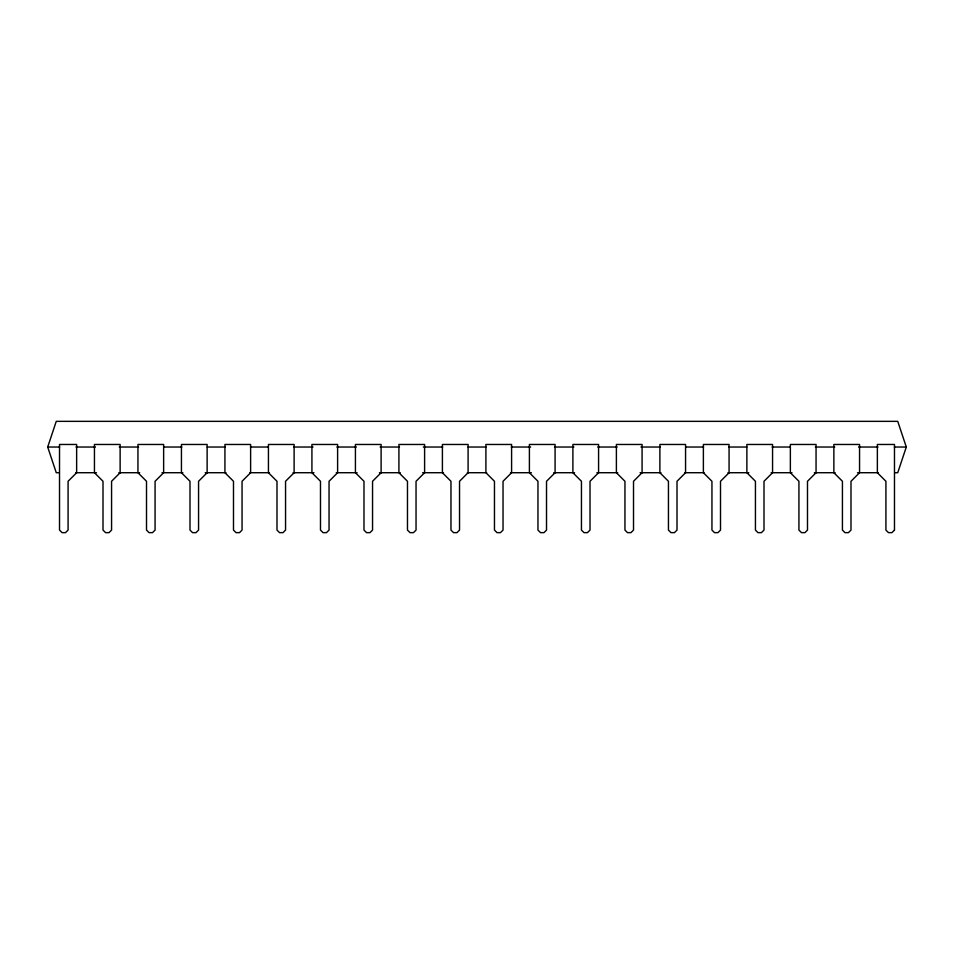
<?xml version="1.0" encoding="UTF-8"?>
<svg xmlns="http://www.w3.org/2000/svg" width="954" height="954" viewBox="0 0 954 954"><rect width="100%" height="100%" fill="white"/><g stroke="black" fill="none" stroke-linecap="round" stroke-linejoin="round"><path stroke-width="1.43" d="M59.243 472.719L56.262 472.719L47.7 447.032L56.262 421.346L897.738 421.346L906.3 447.032L897.738 472.719L894.757 472.719M47.7 447.032L59.625 447.032M76.022 447.032L95.4 447.032M119.25 447.032L138.628 447.032M163.969 447.032L181.856 447.032M207.197 447.032L225.084 447.032M250.425 447.032L268.312 447.032M293.653 447.032L313.031 447.032M336.881 447.032L356.259 447.032M380.109 447.032L399.487 447.032M423.337 447.032L442.716 447.032M468.056 447.032L485.944 447.032M511.284 447.032L530.662 447.032M554.512 447.032L573.891 447.032M597.741 447.032L617.119 447.032M640.969 447.032L660.347 447.032M685.687 447.032L703.575 447.032M728.916 447.032L746.803 447.032M772.144 447.032L790.031 447.032M815.372 447.032L834.75 447.032M858.6 447.032L877.978 447.032M894.375 447.032L906.3 447.032M75.628 472.719L96.473 472.719M118.809 472.719L139.666 472.719M162.001 472.719L182.858 472.719M205.193 472.719L226.05 472.719M249.876 472.719L269.243 472.719M293.069 472.719L313.914 472.719M336.261 472.719L357.106 472.719M379.453 472.719L400.298 472.719M422.634 472.719L443.491 472.719M467.317 472.719L486.683 472.719M510.509 472.719L531.366 472.719M553.702 472.719L574.546 472.719M596.894 472.719L617.739 472.719M640.086 472.719L660.931 472.719M684.757 472.719L704.124 472.719M727.95 472.719L748.807 472.719M771.142 472.719L791.999 472.719M814.334 472.719L835.191 472.719M857.527 472.719L878.372 472.719M76.642 472.719L68.08 481.281L68.08 530.09L65.504 532.654L62.082 532.654L59.518 530.09L59.518 444.469L76.642 444.469L76.642 472.719M120.132 472.719L111.57 481.281L111.57 530.09L109.006 532.654L105.584 532.654L103.008 530.09L103.008 481.281L94.446 472.719L94.446 444.469L120.132 444.469L120.132 472.719M163.635 472.719L155.073 481.281L155.073 530.09L152.497 532.654L149.074 532.654L146.511 530.09L146.511 481.281L137.948 472.719L137.948 444.469L163.635 444.469L163.635 472.719M207.125 472.719L198.563 481.281L198.563 530.09L195.999 532.654L192.565 532.654L190.001 530.09L190.001 481.281L181.439 472.719L181.439 444.469L207.125 444.469L207.125 472.719M250.616 472.719L242.054 481.281L242.054 530.09L239.49 532.654L236.067 532.654L233.492 530.09L233.492 481.281L224.929 472.719L224.929 444.469L250.616 444.469L250.616 472.719M294.118 472.719L285.556 481.281L285.556 530.09L282.98 532.654L279.558 532.654L276.994 530.09L276.994 481.281L268.432 472.719L268.432 444.469L294.118 444.469L294.118 472.719M337.609 472.719L329.047 481.281L329.047 530.09L326.483 532.654L323.06 532.654L320.484 530.09L320.484 481.281L311.922 472.719L311.922 444.469L337.609 444.469L337.609 472.719M381.111 472.719L372.549 481.281L372.549 530.09L369.973 532.654L366.551 532.654L363.987 530.09L363.987 481.281L355.425 472.719L355.425 444.469L381.111 444.469L381.111 472.719M424.602 472.719L416.039 481.281L416.039 530.09L413.476 532.654L410.041 532.654L407.477 530.09L407.477 481.281L398.915 472.719L398.915 444.469L424.602 444.469L424.602 472.719M468.092 472.719L459.53 481.281L459.53 530.09L456.966 532.654L453.544 532.654L450.968 530.09L450.968 481.281L442.406 472.719L442.406 444.469L468.092 444.469L468.092 472.719M511.594 472.719L503.032 481.281L503.032 530.09L500.456 532.654L497.034 532.654L494.47 530.09L494.47 481.281L485.908 472.719L485.908 444.469L511.594 444.469L511.594 472.719M555.085 472.719L546.523 481.281L546.523 530.09L543.959 532.654L540.524 532.654L537.961 530.09L537.961 481.281L529.398 472.719L529.398 444.469L555.085 444.469L555.085 472.719M598.575 472.719L590.013 481.281L590.013 530.09L587.449 532.654L584.027 532.654L581.451 530.09L581.451 481.281L572.889 472.719L572.889 444.469L598.575 444.469L598.575 472.719M642.078 472.719L633.516 481.281L633.516 530.09L630.94 532.654L627.517 532.654L624.953 530.09L624.953 481.281L616.391 472.719L616.391 444.469L642.078 444.469L642.078 472.719M685.568 472.719L677.006 481.281L677.006 530.09L674.442 532.654L671.02 532.654L668.444 530.09L668.444 481.281L659.882 472.719L659.882 444.469L685.568 444.469L685.568 472.719M729.071 472.719L720.509 481.281L720.509 530.09L717.933 532.654L714.51 532.654L711.946 530.09L711.946 481.281L703.384 472.719L703.384 444.469L729.071 444.469L729.071 472.719M772.561 472.719L763.999 481.281L763.999 530.09L761.435 532.654L758.001 532.654L755.437 530.09L755.437 481.281L746.875 472.719L746.875 444.469L772.561 444.469L772.561 472.719M816.052 472.719L807.489 481.281L807.489 530.09L804.926 532.654L801.503 532.654L798.927 530.09L798.927 481.281L790.365 472.719L790.365 444.469L816.052 444.469L816.052 472.719M859.554 472.719L850.992 481.281L850.992 530.09L848.416 532.654L844.994 532.654L842.43 530.09L842.43 481.281L833.868 472.719L833.868 444.469L859.554 444.469L859.554 472.719M894.482 530.09L891.918 532.654L888.496 532.654L885.92 530.09L885.92 481.281L877.358 472.719L877.358 444.469L894.482 444.469L894.482 530.09"/></g></svg>
